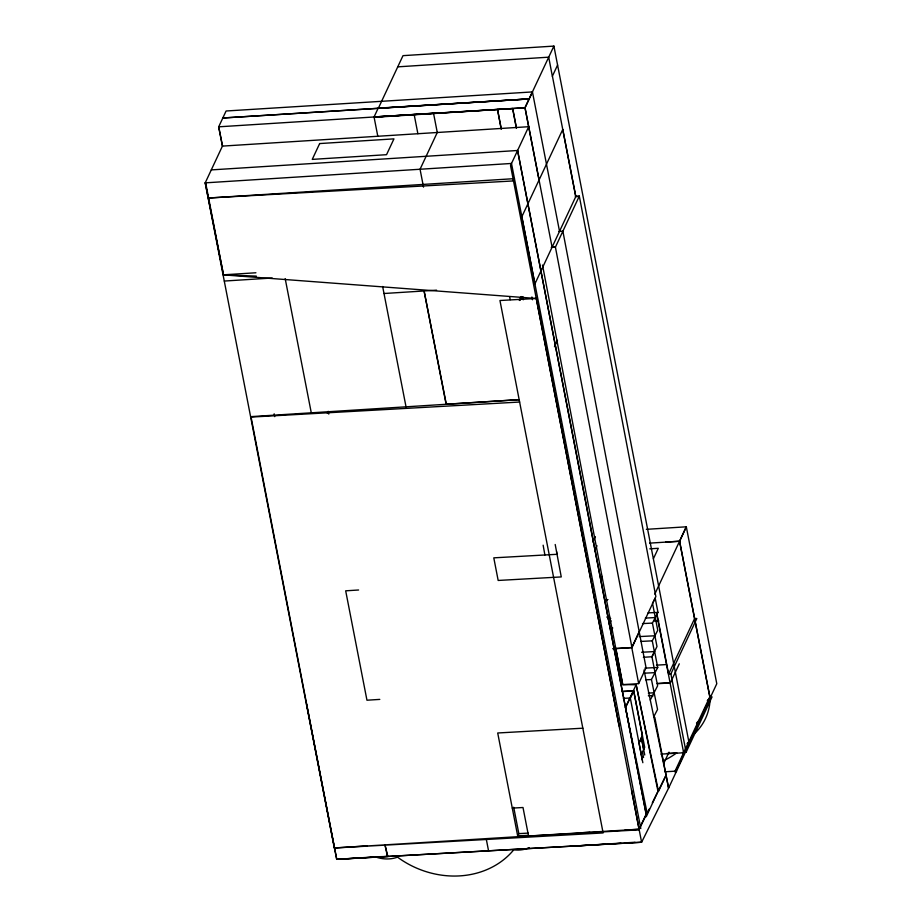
<?xml version="1.0" encoding="UTF-8"?>
<svg xmlns="http://www.w3.org/2000/svg" width="922" height="922" viewBox="0 0 922 922"><rect width="100%" height="100%" fill="white"/><g stroke="black" fill="none" stroke-linecap="round" stroke-linejoin="round"><path stroke-width="1.38" d="M647.348 814.138L625.485 707.497L633.714 690.878L622.408 691.35M642.323 760.166L639.027 742.994L642.392 735.664L633.714 690.878L622.362 691.592M542.505 265.04L622.707 684.7L638.658 683.617L646.068 667.793L562.881 231.203L558.847 231.445M334.375 848.252L205.214 182.856L222.433 146.102L218.687 126.821L226.097 110.997L532.443 91.923L525.033 107.747L552.094 247.2M387.401 856.135L384.981 844.863L387.839 856.446L377.547 856.757M710.044 698.127L679.583 541.237L686.314 526.808L646.357 529.332M692.042 735.802A64.632 56.035 25.1 0 0 710.124 697.954L694.577 618.547L696.836 618.512L670.882 673.913L668.611 674.051L694.612 618.547L679.583 541.237L665.719 542.078M378.354 108.254L402.995 55.654L553.903 46.1L688.826 741.634A91.174 79.085 24.9 0 1 687.121 743.558M327.322 413.263L328.025 411.777M377.801 136.26L374.055 116.979L512.667 108.531L516.389 128.365M553.903 46.1L524.987 107.747L539.082 180.02M557.591 65.059L552.347 76.249L548.717 57.176L397.751 66.845M579.154 196.455L575.777 196.663L562.754 129.449L575.801 196.582L534.875 283.953L521.817 216.785L562.754 129.449L552.405 76.134M306.473 703.763L336.726 859.316L641.608 842.247L668.577 788.149L685.369 752.317L686.118 752.26L712.061 696.871M519.317 300.468L521.149 296.573M520.135 300.261L521.23 297.91M613.061 648.788L631.95 647.636L555.413 247.142L579.316 196.109L575.282 196.351M554.456 346.764L557.487 340.276M592.904 541.836L595.324 536.65M594.575 550.941L597.007 545.755M600.591 580.226L602.389 576.4M609.35 624.321L611.021 620.748M610.929 631.708L612.727 627.87M653.421 558.686L658.296 548.29L649.791 548.832M643.982 669.994L666.076 775.229L658.515 791.341L636.145 684.746L622.765 684.585L615.873 648.5L632.008 647.521M654.781 594.16L686.314 526.808L716.786 683.732L675.238 772.417L676.564 771.092L665.027 771.783M639.177 631.708L631.766 647.544L638.658 683.617M631.95 647.636L655.853 596.603L579.316 196.109M625.485 707.497L636.145 684.746L658.008 791.376L646.253 816.719M654.366 651.589L652.28 640.836L657.755 630.256L652.522 603.311L655.196 598.136L657.974 612.381L652.43 623.076L656.994 646.529L651.946 656.752L657.605 685.853L650.287 700.005M639.027 742.994L642.438 735.756M679.295 663.828L670.329 682.948L657.501 683.698M641.251 754.634L644.685 747.293L633.691 690.878L630.36 698.035L623.307 698.334M631.651 790.603L639.084 829.212L334.525 847.975L603.115 832.935L499.955 300.514L536.27 298.474L619.192 726.156M663.506 763.9L669.003 752.168M625.001 830.088L639.096 829.293L646.149 814.126L517.588 150.493L211.288 169.902M675.008 771.195L709.744 696.974M513.704 807.211L518.832 833.638L517.691 835.931L528.41 835.332L523.005 807.511L512.286 808.11M639.096 829.293L649.18 809.067M652.338 802.751L666.076 775.229L668.577 788.149L654.827 717.443M641.585 652.257L654.632 651.577L651.946 656.752L643.383 657.294M653.79 716.717L657.547 709.467L651.462 679.537L657.72 667.459L654.632 651.577M647.521 811.625L646.161 814.207L517.588 150.493M648.339 693.125L654.032 692.756M648.35 695.799L652.603 695.522L652.764 696.306M529.159 98.919L222.824 117.993L529.124 98.919L378.181 108.151L374.055 116.979L524.987 107.747L374.113 117.313M222.433 146.102L528.709 126.706L510.523 165.58L641.608 842.247L336.726 859.327L251.061 417.078L519.639 402.038M205.226 182.856L511.503 163.459L640.802 828.567M514.453 178.638L208.603 198.011L205.652 182.833M559.527 231.33L532.443 91.923M255.913 272.774L223.112 274.848L256.339 276.116M224.323 281.049L272.232 278.006M384.001 293.507L436.555 290.176M250.68 416.652L518.994 399.664L446.306 404.228L424.097 290.972L446.121 404.274M649.607 543.127L679.583 541.237M358.6 589.999L345.681 590.818L366.956 700.213L379.795 699.395M604.924 599.807L607.782 599.623M604.59 599.819L607.644 599.623M606.734 617.072L609.58 616.887M607.863 618.639L610.71 618.455M654.413 621.094L658.884 620.921M613.107 648.673L615.873 648.5M630.348 698.208L642.841 762.713M666.837 753.481L676.817 752.859M682.511 752.49L685.369 752.317M334.525 847.975L366.933 845.912M336.726 859.327L373.329 857.022M570.211 846.327L605.443 844.103M608.255 843.93L620.932 843.134M625.162 842.869L635.028 842.247M551.425 247.269L555.459 247.027M551.379 247.384L555.413 247.142M657.259 683.49L670.063 682.729M660.89 754.127L683.64 752.755L656.625 613.487M578.048 832.969L589.93 832.243M656.487 665.154L666.468 664.566M582.877 728.196L497.707 732.99L517.83 836.68L639.234 829.846M518.832 833.638L528.214 833.108M513.496 180.931L208.603 198.011L223.493 274.871L536.27 298.474M648.028 612.899L657.974 612.381M645.342 618.086L655.288 617.556M642.484 623.606L652.43 623.076M639.269 636.595L654.897 635.777M640.917 641.435L652.28 640.836M644.881 668.139L657.72 667.459M643.625 673.233L655.035 672.634M645.757 679.837L651.462 679.537M531.902 296.976L532.455 299.754M522.912 296.723L523.454 299.466M522.613 296.976L523.177 299.777M509.636 296.884L510.2 299.673M222.525 146.102L218.687 126.821L433.524 113.21L437.27 132.503L420.052 169.256L423.521 187.108M205.214 182.856L223.481 274.825M670.882 673.913L686.118 752.26M656.856 613.614L668.611 674.051M641.424 737.934L644.743 755.014M642.484 751.995L643.556 757.538M512.667 108.531L516.355 127.49M501.199 128.446L497.511 109.453L501.234 129.322M414.139 114.443L417.885 133.725M382.642 286.5L406.026 406.821M328.232 411.316L328.774 414.093M285.186 278.617L311.279 412.814M274.157 413.805L274.698 416.629M486.182 838.628L488.545 850.787M641.447 737.831L643.66 749.471M543.139 545.19L544.89 554.975M555.205 544.499L561.256 576.93L498.168 580.457L493.789 557.845L556.876 554.306L556.6 551.61M529.24 847.606A27.856 24.145 25.1 0 1 513.75 849.807A85.112 73.783 25.1 0 1 397.532 857.16A30.772 26.669 25.1 0 1 376.038 857.091M676.471 753.067A91.174 79.085 24.9 0 1 663.955 760.512M707.451 700.72A93.03 80.652 25.1 0 0 710.124 697.954A94.77 82.703 25.3 0 1 707.404 700.685M700.109 719.344A93.134 80.733 25.1 0 1 696.502 722.998M319.657 143.567L312.247 159.391L386.537 154.689L393.959 138.865L319.657 143.567"/></g></svg>
